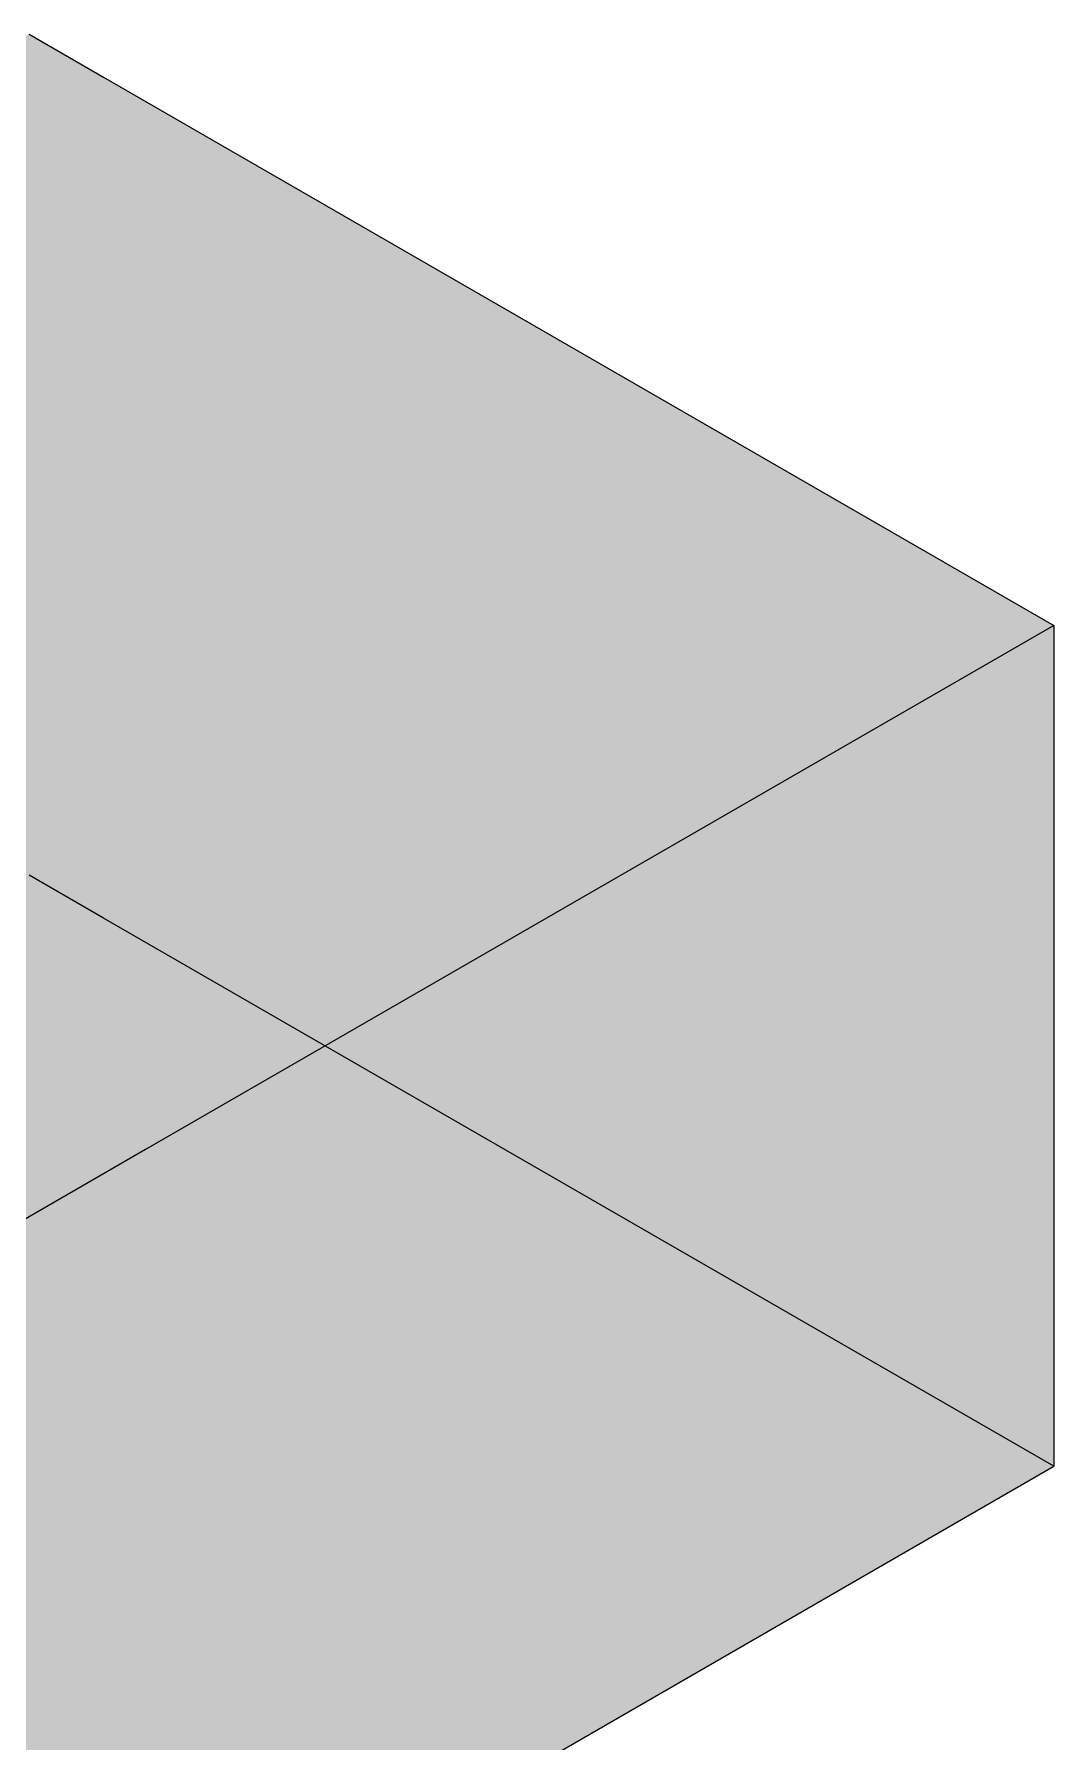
# Model space of a CAD drawing. Extents: x 0 to 297, y 0 to 210.
# Drawn here: x 236.02 to 241.96, y 153.89 to 163.84 of the extents above; entities that cross this region are included whole.
import ezdxf

# ---------------------------------------------------------------- set-up
doc = ezdxf.new("R2010")
doc.units = 0
doc.layers.add('SOMBRA', color=8, linetype='CONTINUOUS')
doc.layers.add('VISIBLE', color=7, linetype='CONTINUOUS')

msp = doc.modelspace()

# ---------------------------------------------------------------- linework, layer by layer
at = {"layer": 'SOMBRA', "color": 254}
for points in [[(236.4228, 163.5935), (235.9892, 163.8438), (229.6476, 161.3974)], [(236.4228, 163.5935), (229.6476, 161.3974), (230.7867, 160.7398)], [(241.9558, 160.399), (236.4228, 163.5935), (230.7867, 160.7398)], [(241.9558, 160.399), (230.7867, 160.7398), (236.6664, 157.3451)], [(230.7867, 160.7398), (233.4706, 155.5), (236.6664, 157.3451)]]:
    msp.add_solid(points, dxfattribs=at)
at = {"layer": 'SOMBRA', "color": 253}
for points in [[(236.4228, 162.3749), (235.9892, 162.6252), (235.9892, 163.8438)], [(236.4228, 162.3749), (235.9892, 163.8438), (236.4228, 163.5935)], [(236.4228, 162.3749), (236.4228, 163.5935), (241.9558, 160.399)], [(235.9892, 162.6252), (236.4228, 162.1191), (235.9892, 162.2539)], [(235.9892, 162.6252), (236.4228, 162.3749), (236.4228, 162.1191)], [(236.4228, 162.3749), (237.3826, 161.8207), (236.4228, 162.1191)], [(236.4228, 162.3749), (241.9558, 160.399), (237.3826, 161.8207)], [(236.4228, 159.9131), (235.9892, 160.1635), (235.9892, 162.2539)], [(236.4228, 159.9131), (235.9892, 162.2539), (236.4228, 162.1191)], [(236.4228, 159.9131), (236.4228, 162.1191), (237.3826, 161.8207)], [(236.4228, 159.9131), (237.3826, 161.8207), (241.9558, 159.1804)], [(237.3826, 161.8207), (241.9558, 160.399), (241.9558, 159.1804)], [(236.4228, 158.6945), (235.9892, 158.9448), (235.9892, 160.1635)], [(236.4228, 158.6945), (235.9892, 160.1635), (236.4228, 159.9131)], [(241.9558, 155.5), (236.4228, 158.6945), (236.4228, 159.9131)], [(241.9558, 155.5), (236.4228, 159.9131), (241.9558, 156.7186)], [(236.4228, 159.9131), (241.9558, 159.1804), (241.9558, 156.7186)]]:
    msp.add_solid(points, dxfattribs=at)
at = {"layer": 'SOMBRA', "color": 252}
for points in [[(241.9558, 159.1804), (241.9558, 160.399), (233.4706, 154.222)], [(241.9558, 160.399), (236.6664, 157.3451), (233.4706, 154.766)], [(241.9558, 160.399), (233.4706, 154.766), (233.4706, 154.222)], [(241.9558, 156.7186), (241.9558, 159.1804), (233.4706, 153.6392)], [(241.9558, 159.1804), (233.4706, 154.222), (233.4706, 153.6392)], [(230.1273, 155.5069), (235.9892, 158.9448), (236.4228, 158.6945)], [(230.1273, 155.5069), (236.4228, 158.6945), (241.9558, 155.5)], [(236.6664, 157.3451), (233.4706, 155.5), (233.4706, 154.766)], [(241.9558, 155.5), (241.9558, 156.7186), (233.4706, 152.4618)], [(241.9558, 156.7186), (233.4706, 153.6392), (233.4706, 152.4618)], [(230.1273, 155.5069), (241.9558, 155.5), (232.7081, 154.0169)], [(232.7081, 154.0169), (241.9558, 155.5), (236.0475, 152.0888)], [(241.9558, 155.5), (233.4706, 151.1929), (236.0475, 152.0888)], [(241.9558, 155.5), (233.4706, 152.4618), (233.4706, 151.1929)], [(228.6745, 153.37), (232.7081, 154.0169), (236.0475, 152.0888)]]:
    msp.add_solid(points, dxfattribs=at)
at = {"layer": 'VISIBLE'}
for p, q in [((235.9892, 163.8438), (236.4228, 163.5935)), ((236.4228, 163.5935), (241.9558, 160.399)), ((241.9558, 160.399), (236.6664, 157.3451)), ((241.9558, 160.399), (241.9558, 159.1804)), ((241.9558, 159.1804), (241.9558, 156.7186)), ((236.4228, 158.6945), (235.9892, 158.9448)), ((241.9558, 155.5), (236.4228, 158.6945)), ((236.6664, 157.3451), (233.4706, 155.5)), ((241.9558, 156.7186), (241.9558, 155.5)), ((236.0475, 152.0888), (241.9558, 155.5))]:
    msp.add_line(p, q, dxfattribs=at)

doc.saveas('drawing.dxf')
